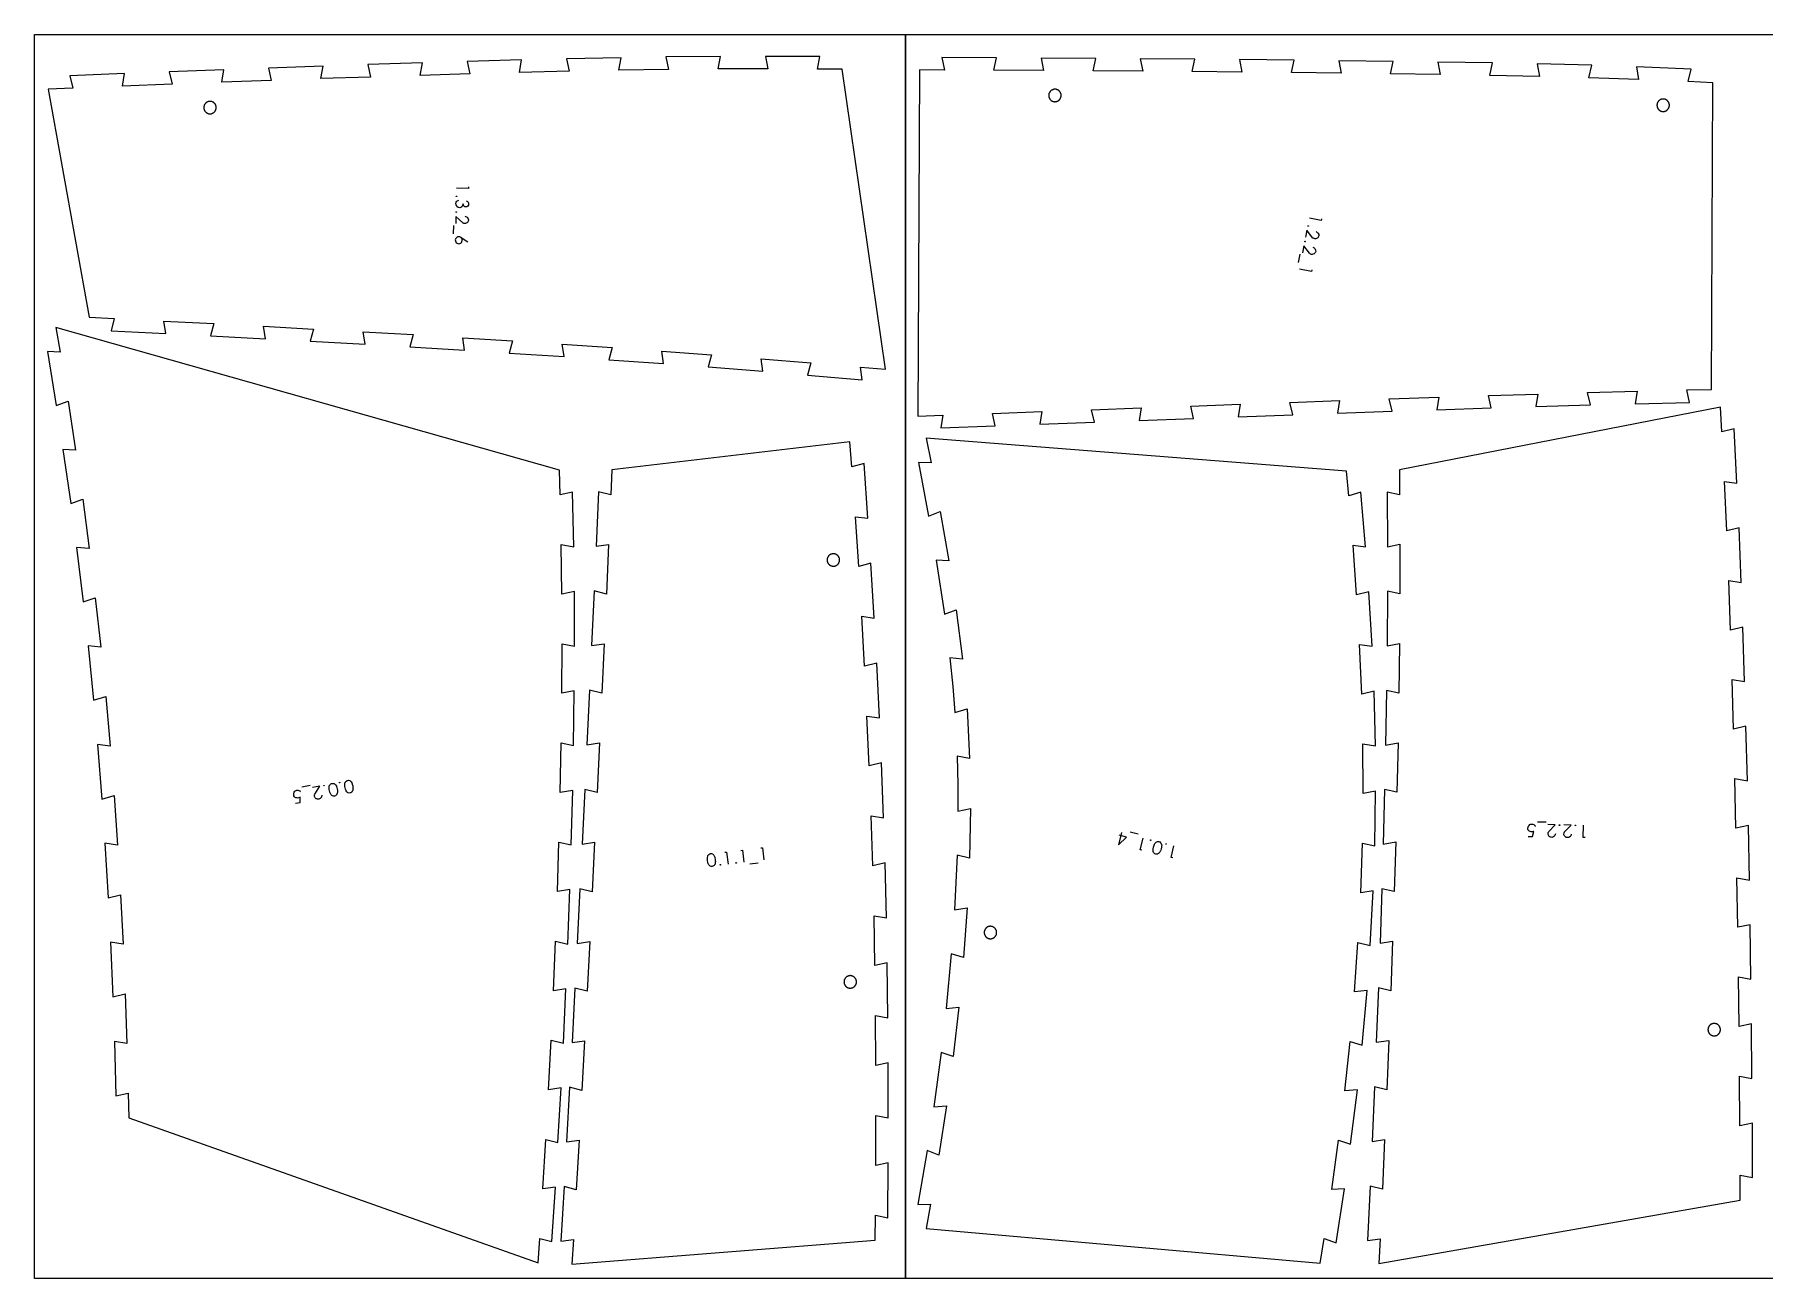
# Model space of a CAD drawing. Header units: millimetres. Extents: x 0 to 7990, y -2108 to -1000.
# Drawn here: x 0 to 1390, y -2000 to -1000 of the extents above; entities that cross this region are included whole.
import ezdxf

# ---------------------------------------------------------------- set-up
doc = ezdxf.new("R2010")
doc.units = ezdxf.units.MM
doc.header["$MEASUREMENT"] = 0
for name, color, linetype, true_color in [('Default', 18, 'Continuous', 0x000000), ('nest$l_engrave_text', 5, 'Continuous', 0x0000ff), ('nest$l_inner_cut', 3, 'Continuous', 0x00ff00), ('nest$l_outer_cut', 1, 'Continuous', 0xff0000)]:
    doc.layers.add(name, color=color, linetype=linetype, true_color=true_color)

msp = doc.modelspace()

# ---------------------------------------------------------------- linework, layer by layer
at = {"layer": 'Default'}
for points in [[(0, -2000), (0, -1000), (700, -1000), (700, -2000)], [(700, -2000), (700, -1000), (1400, -1000), (1400, -2000)]]:
    msp.add_lwpolyline(points, close=True, dxfattribs=at)
at = {"layer": 'nest$l_engrave_text'}
for points in [[(348.9, -1122.3), (348.9, -1123.7), (339.1, -1123.5)], [(347.2, -1133.6), (348, -1134.2), (348.5, -1134.6), (348.8, -1135.3), (348.9, -1136.2), (348.8, -1137.1), (348.3, -1137.9), (347.5, -1138.4), (346.6, -1138.6), (345.8, -1138.4), (345, -1137.8), (344.6, -1137), (344.4, -1136.1), (344, -1137.4), (343.4, -1138.4), (342.7, -1139), (341.8, -1139.2), (341, -1139.1), (340.4, -1138.9), (339.8, -1138.6), (339.4, -1138.1), (338.8, -1137), (338.7, -1135.6), (338.8, -1134.8), (339.4, -1134), (340, -1133.6), (340.9, -1133.1)], [(336.6, -1153.5), (336.4, -1160.3)], [(346.1, -1146.1), (346.5, -1146.2), (347.2, -1146.5), (347.7, -1146.8), (348.1, -1147.2), (348.5, -1148), (348.7, -1149), (348.7, -1149.6), (348.6, -1150.1), (348.3, -1150.6), (347.9, -1151.1), (347, -1151.7), (346.5, -1151.9), (346, -1152), (345, -1151.8), (344.7, -1151.7), (344.6, -1151.6), (344.2, -1151.4), (338.7, -1146.2), (338.6, -1152)], [(1034.6, -1148), (1034.3, -1149.4), (1024.7, -1147.5)], [(348.3, -1166.8), (342.9, -1163.3), (342.4, -1163), (341.9, -1162.7), (341.5, -1162.6), (340.7, -1162.5), (340, -1162.7), (339.3, -1163.1), (338.8, -1163.6), (338.4, -1164.3), (338.2, -1165), (338.3, -1165.8), (338.5, -1166.6), (339, -1167.3), (339.6, -1167.8), (340.2, -1168), (341, -1168.1), (341.8, -1168), (342.5, -1167.6), (343.1, -1167.1), (343.5, -1166.3), (343.6, -1165.6), (343.6, -1164.8), (343.5, -1164.3), (343.2, -1163.9), (342.9, -1163.4), (342.5, -1163)], [(1030.1, -1158.4), (1030.5, -1158.6), (1031.1, -1159), (1031.5, -1159.4), (1031.9, -1159.9), (1032.2, -1160.8), (1032.2, -1161.7), (1032.1, -1162.3), (1031.8, -1162.8), (1031.5, -1163.3), (1031.1, -1163.6), (1030, -1164.1), (1029.5, -1164.2), (1029, -1164.2), (1028, -1163.8), (1027.8, -1163.7), (1027.6, -1163.6), (1027.3, -1163.3), (1022.8, -1157.3), (1021.7, -1163)], [(1017, -1176.6), (1015.7, -1183.3)], [(1027.6, -1170.9), (1028.1, -1171.2), (1028.7, -1171.5), (1029.1, -1171.9), (1029.4, -1172.4), (1029.7, -1173.3), (1029.8, -1174.3), (1029.6, -1174.8), (1029.4, -1175.3), (1029, -1175.8), (1028.6, -1176.2), (1027.6, -1176.6), (1027, -1176.7), (1026.5, -1176.7), (1025.6, -1176.4), (1025.3, -1176.2), (1025.2, -1176.1), (1024.9, -1175.8), (1020.4, -1169.8), (1019.2, -1175.5)], [(1026.6, -1189), (1026.3, -1190.4), (1016.7, -1188.5)], [(209.8, -1618), (213.5, -1617.3), (213.5, -1613.1), (213, -1613.3), (212.1, -1613.6), (211.3, -1613.8), (210.7, -1613.7), (210, -1613.6), (209.5, -1613.3), (208.9, -1612.8), (208.5, -1612.1), (208.3, -1611.4), (208.3, -1610.6), (208.4, -1609.8), (208.7, -1609), (209.2, -1608.3), (209.8, -1607.9), (210.7, -1607.5), (211.5, -1607.5), (212.3, -1607.7), (213.1, -1608.1), (213.5, -1608.5), (213.7, -1608.8), (213.8, -1608.9)], [(221.6, -1603.7), (214.9, -1605)], [(230.9, -1611.4), (230.8, -1611.9), (230.7, -1612.6), (230.5, -1613.1), (230.2, -1613.6), (229.5, -1614.2), (228.6, -1614.6), (228, -1614.7), (227.5, -1614.7), (226.9, -1614.5), (226.4, -1614.3), (225.6, -1613.5), (225.3, -1613), (225.1, -1612.5), (225.1, -1611.5), (225.1, -1611.2), (225.1, -1611.1), (225.3, -1610.7), (229.2, -1604.2), (223.5, -1605.3)], [(1200.5, -1644.8), (1204.2, -1644.8), (1205.2, -1640.7), (1204.6, -1640.8), (1203.7, -1641), (1202.9, -1640.9), (1202.2, -1640.8), (1201.6, -1640.5), (1201.2, -1640.1), (1200.7, -1639.5), (1200.4, -1638.7), (1200.4, -1638), (1200.5, -1637.2), (1200.8, -1636.4), (1201.3, -1635.8), (1201.9, -1635.2), (1202.6, -1634.8), (1203.5, -1634.7), (1204.3, -1634.8), (1205.1, -1635.2), (1205.8, -1635.7), (1206.1, -1636.2), (1206.2, -1636.5), (1206.3, -1636.7)], [(1215, -1633.2), (1208.2, -1633.1)], [(1222.5, -1642.7), (1222.3, -1643.2), (1222.1, -1643.8), (1221.7, -1644.3), (1221.3, -1644.7), (1220.5, -1645.2), (1219.5, -1645.4), (1219, -1645.3), (1218.5, -1645.2), (1217.9, -1644.9), (1217.5, -1644.6), (1216.9, -1643.6), (1216.7, -1643.1), (1216.6, -1642.6), (1216.8, -1641.6), (1216.9, -1641.3), (1216.9, -1641.2), (1217.2, -1640.8), (1222.3, -1635.3), (1216.5, -1635.2)], [(1235.2, -1642.9), (1235.1, -1643.4), (1234.8, -1644.1), (1234.5, -1644.5), (1234.1, -1644.9), (1233.3, -1645.4), (1232.3, -1645.6), (1231.8, -1645.5), (1231.2, -1645.4), (1230.7, -1645.1), (1230.3, -1644.8), (1229.6, -1643.9), (1229.4, -1643.3), (1229.4, -1642.8), (1229.5, -1641.8), (1229.6, -1641.6), (1229.7, -1641.4), (1229.9, -1641), (1235.1, -1635.5), (1229.3, -1635.4)], [(1246.3, -1645.5), (1244.9, -1645.5), (1245, -1635.7)], [(583.7, -1653.9), (585.1, -1653.7), (586.3, -1663.4)], [(873.6, -1641.6), (871.2, -1651.4), (877.7, -1645.2), (871.7, -1643.7)], [(887.2, -1642.9), (880.6, -1641.3)], [(890.1, -1655.8), (888.7, -1655.5), (891.1, -1646)], [(914.9, -1662), (913.5, -1661.6), (915.9, -1652.1)], [(554.9, -1657.4), (556.3, -1657.2), (557.5, -1667)], [(567.6, -1655.9), (569, -1655.7), (570.2, -1665.4)], [(574.9, -1666.8), (581.6, -1666)]]:
    msp.add_lwpolyline(points, dxfattribs=at)
for points in [[(339.4, -1130), (339.4, -1130.2), (339.2, -1130.2), (339, -1130.1), (339, -1130), (339, -1129.8), (339.2, -1129.8), (339.4, -1129.8)], [(339.2, -1142.8), (339.2, -1142.9), (339, -1143), (338.8, -1142.9), (338.7, -1142.7), (338.8, -1142.6), (339, -1142.5), (339.2, -1142.6)], [(1023.9, -1153.9), (1023.8, -1154.1), (1023.6, -1154.1), (1023.5, -1154), (1023.5, -1153.8), (1023.5, -1153.7), (1023.7, -1153.7), (1023.9, -1153.8)], [(1021.5, -1166.5), (1021.4, -1166.6), (1021.2, -1166.6), (1021, -1166.6), (1021, -1166.4), (1021.1, -1166.2), (1021.3, -1166.2), (1021.4, -1166.3)], [(232.7, -1604), (232.5, -1604), (232.4, -1603.8), (232.5, -1603.7), (232.6, -1603.6), (232.8, -1603.6), (232.9, -1603.7), (232.9, -1603.9)], [(240.8, -1602.2), (241.4, -1602.6), (242, -1603.3), (242.6, -1604.2), (242.6, -1604.3), (242.6, -1604.5), (242.8, -1604.8), (242.9, -1605.2), (243.2, -1606.4), (243.4, -1607.6), (243.4, -1608.1), (243.4, -1608.5), (243.4, -1608.7), (243.4, -1608.8), (243.2, -1610.1), (243, -1610.5), (242.9, -1610.9), (242.4, -1611.5), (241.8, -1611.9), (241.2, -1612.2), (240.3, -1612.2), (239.6, -1612.1), (239, -1611.7), (238.4, -1611.1), (238, -1610.6), (237.6, -1609.7), (237.3, -1609), (237.1, -1608), (236.9, -1607), (236.8, -1606.2), (236.8, -1605.4), (236.8, -1604.8), (236.9, -1604.1), (237.3, -1603.4), (237.6, -1602.9), (238, -1602.5), (238.6, -1602.2), (239.1, -1602), (239.9, -1602)], [(245.2, -1601.6), (245.1, -1601.6), (245, -1601.4), (245, -1601.2), (245.1, -1601.1), (245.3, -1601.2), (245.4, -1601.3), (245.4, -1601.5)], [(253.3, -1599.8), (253.9, -1600.2), (254.5, -1600.8), (255.1, -1601.7), (255.1, -1601.8), (255.2, -1602), (255.3, -1602.3), (255.4, -1602.7), (255.7, -1603.9), (255.9, -1605.2), (255.9, -1605.7), (255.9, -1606), (256, -1606.3), (256, -1606.4), (255.9, -1607), (255.8, -1607.6), (255.6, -1608.1), (255.4, -1608.4), (254.9, -1609.1), (254.3, -1609.5), (253.7, -1609.7), (252.9, -1609.8), (252.1, -1609.6), (251.5, -1609.3), (250.9, -1608.7), (250.5, -1608.1), (250.1, -1607.3), (249.9, -1606.6), (249.6, -1605.6), (249.4, -1604.6), (249.3, -1603.8), (249.3, -1603), (249.3, -1602.4), (249.5, -1601.7), (249.8, -1601), (250.2, -1600.5), (250.6, -1600.1), (251.1, -1599.7), (251.7, -1599.6), (252.4, -1599.5)], [(1225.8, -1635.8), (1225.6, -1635.8), (1225.6, -1635.6), (1225.6, -1635.4), (1225.8, -1635.4), (1226, -1635.4), (1226, -1635.6), (1226, -1635.8)], [(1238.6, -1636.1), (1238.4, -1636), (1238.3, -1635.8), (1238.4, -1635.7), (1238.6, -1635.6), (1238.7, -1635.7), (1238.8, -1635.8), (1238.7, -1636)], [(897.1, -1647.9), (896.9, -1647.8), (896.9, -1647.7), (897, -1647.5), (897.2, -1647.5), (897.4, -1647.6), (897.4, -1647.8), (897.3, -1647.9)], [(905.1, -1649.7), (905.6, -1650.3), (905.9, -1651.2), (906, -1652.2), (905.9, -1652.3), (905.9, -1652.5), (905.9, -1652.9), (905.8, -1653.3), (905.6, -1654.5), (905.2, -1655.7), (905.1, -1656.2), (904.9, -1656.5), (904.8, -1656.7), (904.8, -1656.9), (904.5, -1657.4), (904.1, -1657.9), (903.7, -1658.2), (903.5, -1658.5), (902.7, -1658.8), (902, -1658.9), (901.3, -1658.9), (900.5, -1658.6), (899.9, -1658.1), (899.5, -1657.6), (899.2, -1656.8), (899.1, -1656.1), (899.1, -1655.2), (899.2, -1654.5), (899.4, -1653.4), (899.6, -1652.5), (899.9, -1651.7), (900.2, -1650.9), (900.5, -1650.4), (900.9, -1649.8), (901.5, -1649.3), (902.1, -1649), (902.6, -1648.8), (903.2, -1648.7), (903.8, -1648.8), (904.5, -1649.1)], [(909.5, -1651), (909.3, -1650.9), (909.3, -1650.7), (909.4, -1650.6), (909.6, -1650.6), (909.7, -1650.7), (909.8, -1650.9), (909.7, -1651)], [(543.1, -1668.5), (542.5, -1668.1), (541.9, -1667.4), (541.4, -1666.4), (541.4, -1666.3), (541.3, -1666.1), (541.2, -1665.8), (541.1, -1665.4), (540.9, -1664.2), (540.8, -1662.9), (540.8, -1662.4), (540.8, -1662.1), (540.8, -1661.8), (540.8, -1661.7), (541.1, -1660.5), (541.3, -1660), (541.5, -1659.7), (542.1, -1659.1), (542.7, -1658.7), (543.3, -1658.5), (544.2, -1658.5), (544.9, -1658.7), (545.5, -1659.1), (546.1, -1659.8), (546.4, -1660.3), (546.7, -1661.2), (546.9, -1661.9), (547.1, -1662.9), (547.2, -1663.9), (547.3, -1664.8), (547.2, -1665.6), (547.2, -1666.2), (547, -1666.9), (546.6, -1667.5), (546.2, -1668), (545.8, -1668.4), (545.2, -1668.7), (544.7, -1668.8), (543.9, -1668.8)], [(551.2, -1667.3), (551.4, -1667.3), (551.5, -1667.5), (551.4, -1667.6), (551.3, -1667.7), (551.1, -1667.7), (551, -1667.5), (551, -1667.3)], [(563.9, -1665.7), (564, -1665.7), (564.1, -1665.9), (564.1, -1666.1), (563.9, -1666.2), (563.7, -1666.1), (563.7, -1666), (563.7, -1665.8)]]:
    msp.add_lwpolyline(points, close=True, dxfattribs=at)
at = {"layer": 'nest$l_inner_cut'}
for points in [[(140.9, -1063.7), (141.1, -1063.7), (141.3, -1063.7), (141.5, -1063.7), (141.6, -1063.7), (141.8, -1063.6), (142, -1063.6), (142.1, -1063.6), (142.3, -1063.5), (142.5, -1063.5), (142.6, -1063.4), (142.8, -1063.4), (143, -1063.3), (143.1, -1063.2), (143.3, -1063.2), (143.4, -1063.1), (143.6, -1063), (143.7, -1062.9), (143.9, -1062.8), (144, -1062.7), (144.2, -1062.6), (144.3, -1062.5), (144.4, -1062.4), (144.5, -1062.2), (144.7, -1062.1), (144.8, -1062), (144.9, -1061.9), (145, -1061.7), (145.1, -1061.6), (145.2, -1061.4), (145.3, -1061.3), (145.4, -1061.1), (145.5, -1061), (145.5, -1060.8), (145.6, -1060.7), (145.7, -1060.5), (145.7, -1060.4), (145.8, -1060.2), (145.8, -1060), (145.9, -1059.9), (145.9, -1059.7), (146, -1059.5), (146, -1059.3), (146, -1059.2), (146, -1059), (146, -1058.8), (146, -1058.7), (146, -1058.5), (146, -1058.3), (146, -1058.1), (146, -1058), (145.9, -1057.8), (145.9, -1057.6), (145.9, -1057.5), (145.8, -1057.3), (145.8, -1057.1), (145.7, -1057), (145.7, -1056.8), (145.6, -1056.6), (145.5, -1056.5), (145.4, -1056.3), (145.3, -1056.2), (145.3, -1056), (145.2, -1055.9), (145.1, -1055.7), (145, -1055.6), (144.8, -1055.5), (144.7, -1055.3), (144.6, -1055.2), (144.5, -1055.1), (144.4, -1055), (144.2, -1054.9), (144.1, -1054.7), (144, -1054.6), (143.8, -1054.5), (143.7, -1054.4), (143.5, -1054.4), (143.4, -1054.3), (143.2, -1054.2), (143.1, -1054.1), (142.9, -1054.1), (142.7, -1054), (142.6, -1053.9), (142.4, -1053.9), (142.2, -1053.8), (142.1, -1053.8), (141.9, -1053.8), (141.7, -1053.7), (141.5, -1053.7), (141.4, -1053.7), (141.2, -1053.7), (141, -1053.7), (140.9, -1053.7), (140.7, -1053.7), (140.5, -1053.7), (140.3, -1053.7), (140.2, -1053.8), (140, -1053.8), (139.8, -1053.8), (139.7, -1053.9), (139.5, -1053.9), (139.3, -1054), (139.2, -1054.1), (139, -1054.1), (138.8, -1054.2), (138.7, -1054.3), (138.5, -1054.4), (138.4, -1054.4), (138.2, -1054.5), (138.1, -1054.6), (138, -1054.7), (137.8, -1054.9), (137.7, -1055), (137.6, -1055.1), (137.4, -1055.2), (137.3, -1055.3), (137.2, -1055.5), (137.1, -1055.6), (137, -1055.7), (136.9, -1055.9), (136.8, -1056), (136.7, -1056.2), (136.6, -1056.3), (136.5, -1056.5), (136.5, -1056.6), (136.4, -1056.8), (136.3, -1057), (136.3, -1057.1), (136.2, -1057.3), (136.2, -1057.5), (136.1, -1057.6), (136.1, -1057.8), (136.1, -1058), (136.1, -1058.1), (136, -1058.3), (136, -1058.5), (136, -1058.7), (136, -1058.8), (136, -1059), (136, -1059.2), (136.1, -1059.3), (136.1, -1059.5), (136.1, -1059.7), (136.2, -1059.9), (136.2, -1060), (136.3, -1060.2), (136.3, -1060.4), (136.4, -1060.5), (136.4, -1060.7), (136.5, -1060.8), (136.6, -1061), (136.7, -1061.1), (136.8, -1061.3), (136.8, -1061.4), (136.9, -1061.6), (137, -1061.7), (137.2, -1061.9), (137.3, -1062), (137.4, -1062.1), (137.5, -1062.2), (137.6, -1062.4), (137.8, -1062.5), (137.9, -1062.6), (138, -1062.7), (138.2, -1062.8), (138.3, -1062.9), (138.5, -1063), (138.6, -1063.1), (138.8, -1063.2), (138.9, -1063.2), (139.1, -1063.3), (139.2, -1063.4), (139.4, -1063.4), (139.6, -1063.5), (139.7, -1063.5), (139.9, -1063.6), (140.1, -1063.6), (140.2, -1063.6), (140.4, -1063.7), (140.6, -1063.7), (140.8, -1063.7)], [(819.2, -1053.9), (819.4, -1053.9), (819.6, -1053.9), (819.7, -1053.9), (819.9, -1054), (820.1, -1054), (820.3, -1054), (820.4, -1054), (820.6, -1053.9), (820.8, -1053.9), (821, -1053.9), (821.1, -1053.9), (821.3, -1053.8), (821.5, -1053.8), (821.6, -1053.7), (821.8, -1053.7), (822, -1053.6), (822.1, -1053.6), (822.3, -1053.5), (822.4, -1053.4), (822.6, -1053.3), (822.7, -1053.3), (822.9, -1053.2), (823, -1053.1), (823.2, -1053), (823.3, -1052.9), (823.4, -1052.7), (823.6, -1052.6), (823.7, -1052.5), (823.8, -1052.4), (823.9, -1052.3), (824.1, -1052.1), (824.2, -1052), (824.3, -1051.9), (824.4, -1051.7), (824.5, -1051.6), (824.5, -1051.4), (824.6, -1051.3), (824.7, -1051.1), (824.8, -1050.9), (824.8, -1050.8), (824.9, -1050.6), (825, -1050.5), (825, -1050.3), (825, -1050.1), (825.1, -1050), (825.1, -1049.8), (825.1, -1049.6), (825.2, -1049.4), (825.2, -1049.3), (825.2, -1049.1), (825.2, -1048.9), (825.2, -1048.7), (825.2, -1048.6), (825.2, -1048.4), (825.1, -1048.2), (825.1, -1048.1), (825.1, -1047.9), (825, -1047.7), (825, -1047.6), (824.9, -1047.4), (824.9, -1047.2), (824.8, -1047.1), (824.7, -1046.9), (824.7, -1046.7), (824.6, -1046.6), (824.5, -1046.4), (824.4, -1046.3), (824.3, -1046.1), (824.2, -1046), (824.1, -1045.9), (824, -1045.7), (823.9, -1045.6), (823.8, -1045.5), (823.6, -1045.4), (823.5, -1045.2), (823.4, -1045.1), (823.3, -1045), (823.1, -1044.9), (823, -1044.8), (822.8, -1044.7), (822.7, -1044.6), (822.5, -1044.5), (822.4, -1044.5), (822.2, -1044.4), (822.1, -1044.3), (821.9, -1044.3), (821.7, -1044.2), (821.6, -1044.2), (821.4, -1044.1), (821.2, -1044.1), (821.1, -1044), (820.9, -1044), (820.7, -1044), (820.5, -1044), (820.4, -1044), (820.2, -1044), (820, -1044), (819.8, -1044), (819.7, -1044), (819.5, -1044), (819.3, -1044), (819.2, -1044.1), (819, -1044.1), (818.8, -1044.1), (818.7, -1044.2), (818.5, -1044.3), (818.3, -1044.3), (818.2, -1044.4), (818, -1044.5), (817.9, -1044.5), (817.7, -1044.6), (817.6, -1044.7), (817.4, -1044.8), (817.3, -1044.9), (817.1, -1045), (817, -1045.1), (816.9, -1045.2), (816.7, -1045.3), (816.6, -1045.5), (816.5, -1045.6), (816.4, -1045.7), (816.3, -1045.9), (816.2, -1046), (816.1, -1046.1), (816, -1046.3), (815.9, -1046.4), (815.8, -1046.6), (815.7, -1046.7), (815.6, -1046.9), (815.6, -1047), (815.5, -1047.2), (815.4, -1047.4), (815.4, -1047.5), (815.3, -1047.7), (815.3, -1047.9), (815.3, -1048), (815.2, -1048.2), (815.2, -1048.4), (815.2, -1048.6), (815.2, -1048.7), (815.2, -1048.9), (815.2, -1049.1), (815.2, -1049.3), (815.2, -1049.4), (815.2, -1049.6), (815.3, -1049.8), (815.3, -1049.9), (815.3, -1050.1), (815.4, -1050.3), (815.4, -1050.4), (815.5, -1050.6), (815.5, -1050.8), (815.6, -1050.9), (815.7, -1051.1), (815.7, -1051.3), (815.8, -1051.4), (815.9, -1051.6), (816, -1051.7), (816.1, -1051.8), (816.2, -1052), (816.3, -1052.1), (816.4, -1052.3), (816.5, -1052.4), (816.7, -1052.5), (816.8, -1052.6), (816.9, -1052.7), (817, -1052.9), (817.2, -1053), (817.3, -1053.1), (817.5, -1053.2), (817.6, -1053.2), (817.8, -1053.3), (817.9, -1053.4), (818.1, -1053.5), (818.2, -1053.6), (818.4, -1053.6), (818.6, -1053.7), (818.7, -1053.7), (818.9, -1053.8), (819.1, -1053.8)], [(1308.2, -1061.7), (1308.3, -1061.7), (1308.5, -1061.8), (1308.7, -1061.8), (1308.9, -1061.8), (1309, -1061.8), (1309.2, -1061.8), (1309.4, -1061.8), (1309.5, -1061.8), (1309.7, -1061.8), (1309.9, -1061.7), (1310.1, -1061.7), (1310.2, -1061.7), (1310.4, -1061.6), (1310.6, -1061.6), (1310.7, -1061.5), (1310.9, -1061.5), (1311.1, -1061.4), (1311.2, -1061.3), (1311.4, -1061.3), (1311.5, -1061.2), (1311.7, -1061.1), (1311.8, -1061), (1312, -1060.9), (1312.1, -1060.8), (1312.2, -1060.7), (1312.4, -1060.6), (1312.5, -1060.5), (1312.6, -1060.3), (1312.8, -1060.2), (1312.9, -1060.1), (1313, -1060), (1313.1, -1059.8), (1313.2, -1059.7), (1313.3, -1059.5), (1313.4, -1059.4), (1313.5, -1059.2), (1313.6, -1059.1), (1313.6, -1058.9), (1313.7, -1058.8), (1313.8, -1058.6), (1313.8, -1058.5), (1313.9, -1058.3), (1313.9, -1058.1), (1314, -1058), (1314, -1057.8), (1314, -1057.6), (1314.1, -1057.4), (1314.1, -1057.3), (1314.1, -1057.1), (1314.1, -1056.9), (1314.1, -1056.8), (1314.1, -1056.6), (1314.1, -1056.4), (1314.1, -1056.2), (1314.1, -1056.1), (1314, -1055.9), (1314, -1055.7), (1314, -1055.6), (1313.9, -1055.4), (1313.9, -1055.2), (1313.8, -1055.1), (1313.7, -1054.9), (1313.7, -1054.7), (1313.6, -1054.6), (1313.5, -1054.4), (1313.4, -1054.3), (1313.3, -1054.1), (1313.2, -1054), (1313.1, -1053.8), (1313, -1053.7), (1312.9, -1053.6), (1312.8, -1053.4), (1312.7, -1053.3), (1312.6, -1053.2), (1312.5, -1053.1), (1312.3, -1053), (1312.2, -1052.8), (1312, -1052.7), (1311.9, -1052.6), (1311.8, -1052.5), (1311.6, -1052.5), (1311.5, -1052.4), (1311.3, -1052.3), (1311.1, -1052.2), (1311, -1052.2), (1310.8, -1052.1), (1310.7, -1052), (1310.5, -1052), (1310.3, -1051.9), (1310.2, -1051.9), (1310, -1051.9), (1309.8, -1051.8), (1309.6, -1051.8), (1309.5, -1051.8), (1309.3, -1051.8), (1309.1, -1051.8), (1308.9, -1051.8), (1308.8, -1051.8), (1308.6, -1051.8), (1308.4, -1051.8), (1308.3, -1051.9), (1308.1, -1051.9), (1307.9, -1051.9), (1307.8, -1052), (1307.6, -1052), (1307.4, -1052.1), (1307.3, -1052.2), (1307.1, -1052.2), (1306.9, -1052.3), (1306.8, -1052.4), (1306.6, -1052.5), (1306.5, -1052.5), (1306.3, -1052.6), (1306.2, -1052.7), (1306.1, -1052.8), (1305.9, -1052.9), (1305.8, -1053.1), (1305.7, -1053.2), (1305.5, -1053.3), (1305.4, -1053.4), (1305.3, -1053.6), (1305.2, -1053.7), (1305.1, -1053.8), (1305, -1054), (1304.9, -1054.1), (1304.8, -1054.3), (1304.7, -1054.4), (1304.6, -1054.6), (1304.6, -1054.7), (1304.5, -1054.9), (1304.4, -1055), (1304.4, -1055.2), (1304.3, -1055.4), (1304.3, -1055.5), (1304.2, -1055.7), (1304.2, -1055.9), (1304.2, -1056.1), (1304.1, -1056.2), (1304.1, -1056.4), (1304.1, -1056.6), (1304.1, -1056.7), (1304.1, -1056.9), (1304.1, -1057.1), (1304.1, -1057.3), (1304.2, -1057.4), (1304.2, -1057.6), (1304.2, -1057.8), (1304.3, -1057.9), (1304.3, -1058.1), (1304.3, -1058.3), (1304.4, -1058.4), (1304.5, -1058.6), (1304.5, -1058.8), (1304.6, -1058.9), (1304.7, -1059.1), (1304.8, -1059.2), (1304.8, -1059.4), (1304.9, -1059.5), (1305, -1059.7), (1305.1, -1059.8), (1305.2, -1060), (1305.4, -1060.1), (1305.5, -1060.2), (1305.6, -1060.3), (1305.7, -1060.5), (1305.8, -1060.6), (1306, -1060.7), (1306.1, -1060.8), (1306.3, -1060.9), (1306.4, -1061), (1306.5, -1061.1), (1306.7, -1061.2), (1306.9, -1061.3), (1307, -1061.3), (1307.2, -1061.4), (1307.3, -1061.5), (1307.5, -1061.5), (1307.7, -1061.6), (1307.8, -1061.6), (1308, -1061.7)], [(647, -1421.8), (647, -1421.6), (647, -1421.4), (646.9, -1421.3), (646.9, -1421.1), (646.9, -1420.9), (646.8, -1420.8), (646.7, -1420.6), (646.7, -1420.5), (646.6, -1420.3), (646.5, -1420.1), (646.5, -1420), (646.4, -1419.8), (646.3, -1419.7), (646.2, -1419.5), (646.1, -1419.4), (646, -1419.3), (645.9, -1419.1), (645.7, -1419), (645.6, -1418.9), (645.5, -1418.8), (645.4, -1418.6), (645.2, -1418.5), (645.1, -1418.4), (645, -1418.3), (644.8, -1418.2), (644.7, -1418.1), (644.5, -1418), (644.4, -1418), (644.2, -1417.9), (644.1, -1417.8), (643.9, -1417.7), (643.7, -1417.7), (643.6, -1417.6), (643.4, -1417.6), (643.2, -1417.5), (643.1, -1417.5), (642.9, -1417.5), (642.7, -1417.4), (642.5, -1417.4), (642.4, -1417.4), (642.2, -1417.4), (642, -1417.4), (641.9, -1417.4), (641.7, -1417.4), (641.5, -1417.4), (641.3, -1417.5), (641.2, -1417.5), (641, -1417.5), (640.8, -1417.6), (640.7, -1417.6), (640.5, -1417.7), (640.3, -1417.7), (640.2, -1417.8), (640, -1417.8), (639.9, -1417.9), (639.7, -1418), (639.5, -1418.1), (639.4, -1418.2), (639.3, -1418.3), (639.1, -1418.4), (639, -1418.5), (638.8, -1418.6), (638.7, -1418.7), (638.6, -1418.8), (638.5, -1418.9), (638.3, -1419.1), (638.2, -1419.2), (638.1, -1419.3), (638, -1419.5), (637.9, -1419.6), (637.8, -1419.8), (637.7, -1419.9), (637.7, -1420.1), (637.6, -1420.2), (637.5, -1420.4), (637.4, -1420.5), (637.4, -1420.7), (637.3, -1420.9), (637.3, -1421), (637.2, -1421.2), (637.2, -1421.4), (637.2, -1421.5), (637.1, -1421.7), (637.1, -1421.9), (637.1, -1422.1), (637.1, -1422.2), (637.1, -1422.4), (637.1, -1422.6), (637.1, -1422.7), (637.1, -1422.9), (637.1, -1423.1), (637.2, -1423.3), (637.2, -1423.4), (637.2, -1423.6), (637.3, -1423.8), (637.3, -1423.9), (637.4, -1424.1), (637.4, -1424.3), (637.5, -1424.4), (637.6, -1424.6), (637.7, -1424.7), (637.7, -1424.9), (637.8, -1425), (637.9, -1425.2), (638, -1425.3), (638.1, -1425.5), (638.2, -1425.6), (638.3, -1425.7), (638.5, -1425.9), (638.6, -1426), (638.7, -1426.1), (638.8, -1426.2), (639, -1426.3), (639.1, -1426.4), (639.3, -1426.5), (639.4, -1426.6), (639.6, -1426.7), (639.7, -1426.8), (639.9, -1426.9), (640, -1427), (640.2, -1427), (640.3, -1427.1), (640.5, -1427.1), (640.7, -1427.2), (640.8, -1427.2), (641, -1427.3), (641.2, -1427.3), (641.3, -1427.3), (641.5, -1427.4), (641.7, -1427.4), (641.9, -1427.4), (642, -1427.4), (642.2, -1427.4), (642.4, -1427.4), (642.6, -1427.4), (642.7, -1427.4), (642.9, -1427.3), (643.1, -1427.3), (643.2, -1427.3), (643.4, -1427.2), (643.6, -1427.2), (643.7, -1427.1), (643.9, -1427.1), (644.1, -1427), (644.2, -1426.9), (644.4, -1426.8), (644.5, -1426.8), (644.7, -1426.7), (644.8, -1426.6), (645, -1426.5), (645.1, -1426.4), (645.2, -1426.3), (645.4, -1426.2), (645.5, -1426), (645.6, -1425.9), (645.7, -1425.8), (645.9, -1425.7), (646, -1425.5), (646.1, -1425.4), (646.2, -1425.3), (646.3, -1425.1), (646.4, -1425), (646.5, -1424.8), (646.5, -1424.7), (646.6, -1424.5), (646.7, -1424.3), (646.7, -1424.2), (646.8, -1424), (646.9, -1423.9), (646.9, -1423.7), (647, -1423.5), (647, -1423.3), (647, -1423.2), (647, -1423), (647.1, -1422.8), (647.1, -1422.7), (647.1, -1422.5), (647.1, -1422.3), (647.1, -1422.1), (647.1, -1422)], [(763.5, -1720.7), (763.4, -1720.9), (763.4, -1721.1), (763.4, -1721.2), (763.4, -1721.4), (763.3, -1721.6), (763.3, -1721.7), (763.3, -1721.9), (763.3, -1722.1), (763.3, -1722.3), (763.4, -1722.4), (763.4, -1722.6), (763.4, -1722.8), (763.4, -1723), (763.5, -1723.1), (763.5, -1723.3), (763.6, -1723.5), (763.6, -1723.6), (763.7, -1723.8), (763.8, -1723.9), (763.8, -1724.1), (763.9, -1724.3), (764, -1724.4), (764.1, -1724.6), (764.2, -1724.7), (764.3, -1724.8), (764.4, -1725), (764.5, -1725.1), (764.6, -1725.3), (764.7, -1725.4), (764.8, -1725.5), (765, -1725.6), (765.1, -1725.7), (765.2, -1725.8), (765.4, -1726), (765.5, -1726.1), (765.6, -1726.1), (765.8, -1726.2), (765.9, -1726.3), (766.1, -1726.4), (766.3, -1726.5), (766.4, -1726.5), (766.6, -1726.6), (766.7, -1726.7), (766.9, -1726.7), (767.1, -1726.8), (767.2, -1726.8), (767.4, -1726.8), (767.6, -1726.9), (767.8, -1726.9), (767.9, -1726.9), (768.1, -1726.9), (768.3, -1726.9), (768.5, -1726.9), (768.6, -1726.9), (768.8, -1726.9), (769, -1726.9), (769.1, -1726.9), (769.3, -1726.8), (769.5, -1726.8), (769.7, -1726.7), (769.8, -1726.7), (770, -1726.6), (770.1, -1726.6), (770.3, -1726.5), (770.5, -1726.4), (770.6, -1726.4), (770.8, -1726.3), (770.9, -1726.2), (771.1, -1726.1), (771.2, -1726), (771.4, -1725.9), (771.5, -1725.8), (771.6, -1725.7), (771.8, -1725.6), (771.9, -1725.5), (772, -1725.3), (772.1, -1725.2), (772.2, -1725.1), (772.3, -1724.9), (772.4, -1724.8), (772.5, -1724.6), (772.6, -1724.5), (772.7, -1724.3), (772.8, -1724.2), (772.9, -1724), (772.9, -1723.9), (773, -1723.7), (773.1, -1723.6), (773.1, -1723.4), (773.2, -1723.2), (773.2, -1723.1), (773.2, -1722.9), (773.3, -1722.7), (773.3, -1722.5), (773.3, -1722.4), (773.3, -1722.2), (773.3, -1722), (773.3, -1721.8), (773.3, -1721.7), (773.3, -1721.5), (773.3, -1721.3), (773.3, -1721.2), (773.2, -1721), (773.2, -1720.8), (773.2, -1720.6), (773.1, -1720.5), (773.1, -1720.3), (773, -1720.1), (772.9, -1720), (772.9, -1719.8), (772.8, -1719.7), (772.7, -1719.5), (772.6, -1719.4), (772.5, -1719.2), (772.4, -1719.1), (772.3, -1718.9), (772.2, -1718.8), (772.1, -1718.7), (772, -1718.5), (771.9, -1718.4), (771.8, -1718.3), (771.6, -1718.2), (771.5, -1718.1), (771.4, -1718), (771.2, -1717.8), (771.1, -1717.8), (770.9, -1717.7), (770.8, -1717.6), (770.6, -1717.5), (770.5, -1717.4), (770.3, -1717.3), (770.2, -1717.3), (770, -1717.2), (769.8, -1717.2), (769.7, -1717.1), (769.5, -1717.1), (769.3, -1717), (769.2, -1717), (769, -1717), (768.8, -1716.9), (768.6, -1716.9), (768.5, -1716.9), (768.3, -1716.9), (768.1, -1716.9), (767.9, -1716.9), (767.8, -1717), (767.6, -1717), (767.4, -1717), (767.3, -1717), (767.1, -1717.1), (766.9, -1717.1), (766.8, -1717.2), (766.6, -1717.2), (766.4, -1717.3), (766.3, -1717.4), (766.1, -1717.4), (766, -1717.5), (765.8, -1717.6), (765.7, -1717.7), (765.5, -1717.8), (765.4, -1717.9), (765.2, -1718), (765.1, -1718.1), (765, -1718.2), (764.8, -1718.3), (764.7, -1718.5), (764.6, -1718.6), (764.5, -1718.7), (764.4, -1718.9), (764.3, -1719), (764.2, -1719.1), (764.1, -1719.3), (764, -1719.4), (763.9, -1719.6), (763.8, -1719.7), (763.8, -1719.9), (763.7, -1720.1), (763.6, -1720.2), (763.6, -1720.4), (763.5, -1720.5)], [(660.6, -1761), (660.6, -1760.9), (660.6, -1760.7), (660.5, -1760.5), (660.5, -1760.4), (660.4, -1760.2), (660.4, -1760), (660.3, -1759.9), (660.3, -1759.7), (660.2, -1759.5), (660.1, -1759.4), (660, -1759.2), (659.9, -1759.1), (659.8, -1758.9), (659.8, -1758.8), (659.7, -1758.6), (659.5, -1758.5), (659.4, -1758.4), (659.3, -1758.2), (659.2, -1758.1), (659.1, -1758), (658.9, -1757.9), (658.8, -1757.8), (658.7, -1757.7), (658.5, -1757.6), (658.4, -1757.5), (658.2, -1757.4), (658.1, -1757.3), (657.9, -1757.2), (657.8, -1757.1), (657.6, -1757.1), (657.5, -1757), (657.3, -1756.9), (657.1, -1756.9), (657, -1756.8), (656.8, -1756.8), (656.6, -1756.7), (656.5, -1756.7), (656.3, -1756.7), (656.1, -1756.7), (655.9, -1756.7), (655.8, -1756.6), (655.6, -1756.6), (655.4, -1756.6), (655.3, -1756.7), (655.1, -1756.7), (654.9, -1756.7), (654.7, -1756.7), (654.6, -1756.8), (654.4, -1756.8), (654.2, -1756.8), (654.1, -1756.9), (653.9, -1757), (653.7, -1757), (653.6, -1757.1), (653.4, -1757.2), (653.3, -1757.2), (653.1, -1757.3), (653, -1757.4), (652.8, -1757.5), (652.7, -1757.6), (652.5, -1757.7), (652.4, -1757.8), (652.3, -1757.9), (652.2, -1758.1), (652, -1758.2), (651.9, -1758.3), (651.8, -1758.4), (651.7, -1758.6), (651.6, -1758.7), (651.5, -1758.9), (651.4, -1759), (651.3, -1759.2), (651.2, -1759.3), (651.1, -1759.5), (651.1, -1759.6), (651, -1759.8), (650.9, -1759.9), (650.9, -1760.1), (650.8, -1760.3), (650.8, -1760.4), (650.8, -1760.6), (650.7, -1760.8), (650.7, -1761), (650.7, -1761.1), (650.7, -1761.3), (650.7, -1761.5), (650.6, -1761.6), (650.7, -1761.8), (650.7, -1762), (650.7, -1762.2), (650.7, -1762.3), (650.7, -1762.5), (650.8, -1762.7), (650.8, -1762.8), (650.8, -1763), (650.9, -1763.2), (650.9, -1763.3), (651, -1763.5), (651.1, -1763.7), (651.2, -1763.8), (651.2, -1764), (651.3, -1764.1), (651.4, -1764.3), (651.5, -1764.4), (651.6, -1764.6), (651.7, -1764.7), (651.8, -1764.8), (651.9, -1765), (652, -1765.1), (652.2, -1765.2), (652.3, -1765.3), (652.4, -1765.5), (652.6, -1765.6), (652.7, -1765.7), (652.8, -1765.8), (653, -1765.9), (653.1, -1766), (653.3, -1766), (653.4, -1766.1), (653.6, -1766.2), (653.7, -1766.3), (653.9, -1766.3), (654.1, -1766.4), (654.2, -1766.4), (654.4, -1766.5), (654.6, -1766.5), (654.7, -1766.6), (654.9, -1766.6), (655.1, -1766.6), (655.3, -1766.6), (655.4, -1766.6), (655.6, -1766.6), (655.8, -1766.6), (656, -1766.6), (656.1, -1766.6), (656.3, -1766.6), (656.5, -1766.6), (656.6, -1766.5), (656.8, -1766.5), (657, -1766.5), (657.1, -1766.4), (657.3, -1766.4), (657.5, -1766.3), (657.6, -1766.2), (657.8, -1766.2), (657.9, -1766.1), (658.1, -1766), (658.3, -1765.9), (658.4, -1765.8), (658.5, -1765.7), (658.7, -1765.6), (658.8, -1765.5), (659, -1765.4), (659.1, -1765.3), (659.2, -1765.2), (659.3, -1765), (659.4, -1764.9), (659.5, -1764.8), (659.7, -1764.6), (659.8, -1764.5), (659.9, -1764.4), (659.9, -1764.2), (660, -1764.1), (660.1, -1763.9), (660.2, -1763.7), (660.3, -1763.6), (660.3, -1763.4), (660.4, -1763.3), (660.4, -1763.1), (660.5, -1762.9), (660.5, -1762.8), (660.6, -1762.6), (660.6, -1762.4), (660.6, -1762.2), (660.6, -1762.1), (660.6, -1761.9), (660.6, -1761.7), (660.6, -1761.6), (660.6, -1761.4), (660.6, -1761.2)], [(1345.1, -1799.9), (1345.1, -1800.1), (1345.1, -1800.3), (1345.2, -1800.4), (1345.2, -1800.6), (1345.2, -1800.8), (1345.2, -1800.9), (1345.3, -1801.1), (1345.3, -1801.3), (1345.4, -1801.4), (1345.4, -1801.6), (1345.5, -1801.8), (1345.5, -1801.9), (1345.6, -1802.1), (1345.7, -1802.3), (1345.8, -1802.4), (1345.8, -1802.6), (1345.9, -1802.7), (1346, -1802.8), (1346.1, -1803), (1346.2, -1803.1), (1346.4, -1803.3), (1346.5, -1803.4), (1346.6, -1803.5), (1346.7, -1803.6), (1346.8, -1803.8), (1347, -1803.9), (1347.1, -1804), (1347.2, -1804.1), (1347.4, -1804.2), (1347.5, -1804.3), (1347.7, -1804.4), (1347.8, -1804.4), (1348, -1804.5), (1348.2, -1804.6), (1348.3, -1804.7), (1348.5, -1804.7), (1348.6, -1804.8), (1348.8, -1804.8), (1349, -1804.9), (1349.1, -1804.9), (1349.3, -1804.9), (1349.5, -1805), (1349.7, -1805), (1349.8, -1805), (1350, -1805), (1350.2, -1805), (1350.4, -1805), (1350.5, -1805), (1350.7, -1805), (1350.9, -1804.9), (1351, -1804.9), (1351.2, -1804.9), (1351.4, -1804.8), (1351.5, -1804.8), (1351.7, -1804.7), (1351.9, -1804.7), (1352, -1804.6), (1352.2, -1804.6), (1352.4, -1804.5), (1352.5, -1804.4), (1352.7, -1804.3), (1352.8, -1804.2), (1353, -1804.1), (1353.1, -1804), (1353.2, -1803.9), (1353.4, -1803.8), (1353.5, -1803.7), (1353.6, -1803.6), (1353.7, -1803.5), (1353.9, -1803.3), (1354, -1803.2), (1354.1, -1803.1), (1354.2, -1802.9), (1354.3, -1802.8), (1354.4, -1802.6), (1354.5, -1802.5), (1354.6, -1802.3), (1354.6, -1802.2), (1354.7, -1802), (1354.8, -1801.9), (1354.8, -1801.7), (1354.9, -1801.5), (1354.9, -1801.4), (1355, -1801.2), (1355, -1801), (1355.1, -1800.9), (1355.1, -1800.7), (1355.1, -1800.5), (1355.1, -1800.3), (1355.1, -1800.2), (1355.1, -1800), (1355.1, -1799.8), (1355.1, -1799.6), (1355.1, -1799.5), (1355.1, -1799.3), (1355.1, -1799.1), (1355, -1799), (1355, -1798.8), (1354.9, -1798.6), (1354.9, -1798.5), (1354.8, -1798.3), (1354.8, -1798.1), (1354.7, -1798), (1354.6, -1797.8), (1354.6, -1797.7), (1354.5, -1797.5), (1354.4, -1797.4), (1354.3, -1797.2), (1354.2, -1797.1), (1354.1, -1796.9), (1354, -1796.8), (1353.9, -1796.7), (1353.7, -1796.5), (1353.6, -1796.4), (1353.5, -1796.3), (1353.4, -1796.2), (1353.2, -1796.1), (1353.1, -1796), (1353, -1795.9), (1352.8, -1795.8), (1352.7, -1795.7), (1352.5, -1795.6), (1352.4, -1795.5), (1352.2, -1795.4), (1352, -1795.4), (1351.9, -1795.3), (1351.7, -1795.3), (1351.5, -1795.2), (1351.4, -1795.2), (1351.2, -1795.1), (1351, -1795.1), (1350.9, -1795.1), (1350.7, -1795), (1350.5, -1795), (1350.4, -1795), (1350.2, -1795), (1350, -1795), (1349.8, -1795), (1349.7, -1795), (1349.5, -1795), (1349.3, -1795.1), (1349.1, -1795.1), (1349, -1795.1), (1348.8, -1795.2), (1348.6, -1795.2), (1348.5, -1795.3), (1348.3, -1795.3), (1348.2, -1795.4), (1348, -1795.5), (1347.8, -1795.6), (1347.7, -1795.6), (1347.5, -1795.7), (1347.4, -1795.8), (1347.2, -1795.9), (1347.1, -1796), (1347, -1796.1), (1346.8, -1796.2), (1346.7, -1796.4), (1346.6, -1796.5), (1346.5, -1796.6), (1346.4, -1796.7), (1346.2, -1796.9), (1346.1, -1797), (1346, -1797.1), (1345.9, -1797.3), (1345.8, -1797.4), (1345.8, -1797.6), (1345.7, -1797.7), (1345.6, -1797.9), (1345.5, -1798.1), (1345.5, -1798.2), (1345.4, -1798.4), (1345.4, -1798.5), (1345.3, -1798.7), (1345.3, -1798.9), (1345.2, -1799), (1345.2, -1799.2), (1345.2, -1799.4), (1345.2, -1799.6), (1345.1, -1799.7)]]:
    msp.add_lwpolyline(points, close=True, dxfattribs=at)
at = {"layer": 'nest$l_outer_cut'}
for points in [[(649.2, -1027.9), (629.2, -1027.7), (631.3, -1017.7), (587.4, -1017.5), (589.3, -1027.5), (549.4, -1027.6), (551.3, -1017.6), (507.4, -1018), (509.5, -1028), (469.6, -1028.6), (471.4, -1018.6), (427.5, -1019.5), (429.7, -1029.5), (389.8, -1030.5), (391.5, -1020.4), (347.6, -1021.6), (349.9, -1031.6), (310, -1032.8), (311.7, -1022.7), (267.8, -1024.1), (270.1, -1034.1), (230.2, -1035.4), (231.9, -1025.4), (188, -1026.9), (190.3, -1036.8), (150.4, -1038.3), (152.1, -1028.3), (108.2, -1029.9), (110.6, -1039.9), (70.7, -1041.4), (72.3, -1031.4), (28.4, -1033.2), (30.8, -1043.1), (10.9, -1043.9), (44, -1227.2), (64, -1228.2), (61.5, -1238.1), (105.5, -1240.3), (104, -1230.3), (144.1, -1232.3), (141.5, -1242.2), (185.6, -1244.6), (184.1, -1234.5), (224.1, -1236.7), (221.6, -1246.5), (265.6, -1249), (264.2, -1238.9), (304.2, -1241.2), (301.6, -1251.1), (345.6, -1253.8), (344.2, -1243.7), (384.2, -1246.2), (381.6, -1256), (425.6, -1258.9), (424.2, -1248.8), (464.2, -1251.5), (461.5, -1261.4), (505.5, -1264.5), (504.2, -1254.4), (544.2, -1257.4), (541.4, -1267.2), (585.4, -1270.7), (584.1, -1260.6), (624.1, -1263.9), (621.2, -1273.7), (665.2, -1277.5), (664, -1267.3), (684, -1269.1)], [(1349, -1038.7), (1329.1, -1037.7), (1331.5, -1027.8), (1287.7, -1025.9), (1289.3, -1036), (1249.4, -1034.7), (1251.7, -1024.7), (1207.9, -1023.6), (1209.6, -1033.6), (1169.7, -1032.8), (1171.9, -1022.8), (1128.1, -1022.1), (1129.9, -1032.1), (1090, -1031.5), (1092.2, -1021.6), (1048.3, -1021), (1050.2, -1031), (1010.3, -1030.5), (1012.4, -1020.6), (968.6, -1020.1), (970.5, -1030.1), (930.6, -1029.7), (932.7, -1019.8), (888.8, -1019.4), (890.8, -1029.4), (850.9, -1029.1), (853, -1019.2), (809.1, -1018.9), (811, -1028.9), (771.2, -1028.7), (773.2, -1018.7), (729.4, -1018.5), (731.3, -1028.5), (711.4, -1028.4), (710.1, -1306.9), (730, -1306.1), (728.4, -1316.2), (772.2, -1314.6), (769.9, -1304.6), (809.7, -1303.1), (808.1, -1313.2), (852, -1311.6), (849.6, -1301.7), (889.5, -1300.2), (887.9, -1310.2), (931.7, -1308.6), (929.4, -1298.7), (969.2, -1297.2), (967.6, -1307.3), (1011.5, -1305.6), (1009.1, -1295.7), (1049, -1294.3), (1047.3, -1304.3), (1091.2, -1302.8), (1088.9, -1292.9), (1128.7, -1291.5), (1127.1, -1301.6), (1170.9, -1300.1), (1168.6, -1290.2), (1208.5, -1289), (1206.8, -1299), (1250.7, -1297.8), (1248.4, -1287.8), (1288.3, -1286.7), (1286.5, -1296.8), (1330.4, -1295.7), (1328.1, -1285.7), (1348.1, -1285.3)], [(17.1, -1235.5), (20.5, -1255.2), (10.3, -1254.8), (17.4, -1298.2), (26.9, -1294.6), (33, -1334.1), (22.8, -1333.5), (29, -1377), (38.7, -1373.6), (43.9, -1413.2), (33.7, -1412.4), (39.1, -1456), (48.8, -1452.8), (53.2, -1492.5), (43, -1491.5), (47.4, -1535.2), (57.2, -1532.2), (60.8, -1572), (50.6, -1570.8), (54.1, -1614.6), (63.9, -1611.8), (66.6, -1651.6), (56.5, -1650.2), (59.2, -1694.1), (69, -1691.5), (71.1, -1731.3), (61, -1729.8), (62.9, -1773.7), (72.8, -1771.2), (74.2, -1811.1), (64.1, -1809.4), (65.4, -1853.3), (75.3, -1851), (75.8, -1871), (404.7, -1987.6), (406, -1967.8), (415.8, -1970.4), (418.6, -1926.6), (408.5, -1928), (410.9, -1888.2), (420.7, -1890.7), (423.2, -1846.9), (413.1, -1848.4), (415.2, -1808.5), (425.1, -1811), (427.1, -1767.2), (417.1, -1768.7), (418.8, -1728.9), (428.7, -1731.2), (430.3, -1687.4), (420.2, -1689), (421.5, -1649.2), (431.4, -1651.4), (432.6, -1607.6), (422.5, -1609.3), (423.3, -1569.5), (433.3, -1571.6), (433.8, -1527.7), (423.8, -1529.6), (424, -1489.7), (434, -1491.7), (433.9, -1447.8), (423.9, -1449.8), (423.4, -1410), (433.4, -1411.7), (432.4, -1367.9), (422.5, -1370.1), (421.9, -1350.2)], [(1371.1, -1937), (1371, -1917), (1381, -1919), (1380.8, -1875.1), (1370.8, -1877.2), (1370.5, -1837.3), (1380.5, -1839.2), (1380.1, -1795.4), (1370.1, -1797.5), (1369.6, -1757.6), (1379.7, -1759.5), (1379, -1715.6), (1369.1, -1717.7), (1368.4, -1677.9), (1378.4, -1679.7), (1377.6, -1635.9), (1367.6, -1638), (1366.7, -1598.2), (1376.8, -1599.9), (1375.7, -1556.1), (1365.7, -1558.4), (1364.6, -1518.5), (1374.6, -1520.2), (1373.2, -1476.4), (1363.3, -1478.7), (1361.8, -1438.8), (1371.9, -1440.4), (1370.1, -1396.6), (1360.2, -1399), (1358.3, -1359.2), (1368.4, -1360.7), (1366.1, -1316.9), (1356.2, -1319.4), (1355.1, -1299.5), (1097.2, -1349.9), (1097.3, -1369.9), (1087.3, -1367.9), (1087.5, -1411.8), (1097.5, -1409.8), (1097.5, -1449.7), (1087.5, -1447.6), (1087.2, -1491.5), (1097.2, -1489.6), (1096.7, -1529.4), (1086.7, -1527.3), (1086, -1571.2), (1096, -1569.3), (1095.1, -1609.2), (1085.2, -1607), (1084, -1650.9), (1094.1, -1649.1), (1092.9, -1689), (1082.9, -1686.7), (1081.5, -1730.5), (1091.5, -1728.9), (1090.1, -1768.8), (1080.2, -1766.4), (1078.5, -1810.2), (1088.6, -1808.6), (1086.9, -1848.5), (1077, -1846.1), (1075.1, -1889.9), (1085.2, -1888.4), (1083.4, -1928.2), (1073.5, -1925.8), (1071.5, -1969.6), (1081.6, -1968.1), (1080.6, -1988)], [(464, -1350), (463.1, -1369.9), (453.2, -1367.5), (451.3, -1411.4), (461.4, -1409.9), (459.6, -1449.8), (449.7, -1447.3), (447.7, -1491.2), (457.8, -1489.7), (455.9, -1529.6), (446, -1527.1), (444, -1571.1), (454.1, -1569.5), (452.2, -1609.4), (442.3, -1607), (440.2, -1650.9), (450.2, -1649.4), (448.3, -1689.3), (438.4, -1686.8), (436.2, -1730.7), (446.3, -1729.2), (444.2, -1769.1), (434.3, -1766.6), (432, -1810.4), (442.1, -1809), (439.9, -1848.9), (430.1, -1846.3), (427.6, -1890.2), (437.7, -1888.8), (435.4, -1928.7), (425.6, -1926.1), (423, -1970), (433.1, -1968.6), (431.9, -1988.5), (675.8, -1969.3), (675.9, -1949.2), (685.9, -1951.3), (686.1, -1907.1), (676.1, -1909.1), (676.2, -1868.9), (686.2, -1870.9), (686.1, -1826.8), (676.1, -1828.8), (675.9, -1788.7), (685.9, -1790.6), (685.4, -1746.4), (675.5, -1748.5), (674.8, -1708.4), (684.8, -1710.1), (683.7, -1666), (673.7, -1668.2), (672.4, -1628.1), (682.5, -1629.7), (680.8, -1585.6), (670.9, -1588), (669.1, -1547.9), (679.2, -1549.4), (677, -1505.3), (667.1, -1507.8), (664.9, -1467.7), (675, -1469.1), (672.3, -1425), (662.5, -1427.7), (659.8, -1387.6), (669.9, -1388.9), (666.8, -1344.8), (656.9, -1347.6), (655.4, -1327.5)], [(1033.4, -1987.7), (1036.6, -1968), (1046.2, -1971.5), (1052.9, -1928), (1042.7, -1928.5), (1048.2, -1888.9), (1057.9, -1892.1), (1063.3, -1848.5), (1053.1, -1849.3), (1057.4, -1809.5), (1067.1, -1812.4), (1071.1, -1768.6), (1060.9, -1769.7), (1063.8, -1729.9), (1073.7, -1732.4), (1076.1, -1688.5), (1066, -1690), (1067.4, -1650.1), (1077.3, -1652.2), (1078, -1608.3), (1068, -1610.1), (1067.8, -1570.2), (1077.8, -1571.9), (1076.7, -1528), (1066.8, -1530.2), (1065, -1490.3), (1075.1, -1491.7), (1072.6, -1447.9), (1062.7, -1450.4), (1059.8, -1410.6), (1069.9, -1411.7), (1066.2, -1367.9), (1056.4, -1370.8), (1054.5, -1350.9), (716.8, -1324.5), (720.6, -1344.2), (710.4, -1344), (718.5, -1387.3), (727.9, -1383.5), (734.8, -1423), (724.6, -1422.5), (731.3, -1466), (740.9, -1462.5), (745.9, -1502.2), (735.7, -1501.2), (738, -1524), (739.8, -1545), (749.6, -1542.1), (750.3, -1553.3), (751.6, -1582.1), (741.6, -1580.2), (742.1, -1603.1), (742.2, -1624.3), (752.2, -1622.1), (751.5, -1662.1), (741.6, -1659.7), (739.5, -1703.6), (749.6, -1702.1), (746.7, -1742), (736.9, -1739.1), (732.8, -1782.9), (742.9, -1781.9), (738.3, -1821.7), (728.7, -1818.3), (722.8, -1862), (733, -1861.3), (727, -1900.9), (717.5, -1897.2), (710, -1940.6), (720.2, -1940.4), (716.6, -1960)]]:
    msp.add_lwpolyline(points, close=True, dxfattribs=at)

doc.saveas('drawing.dxf')
